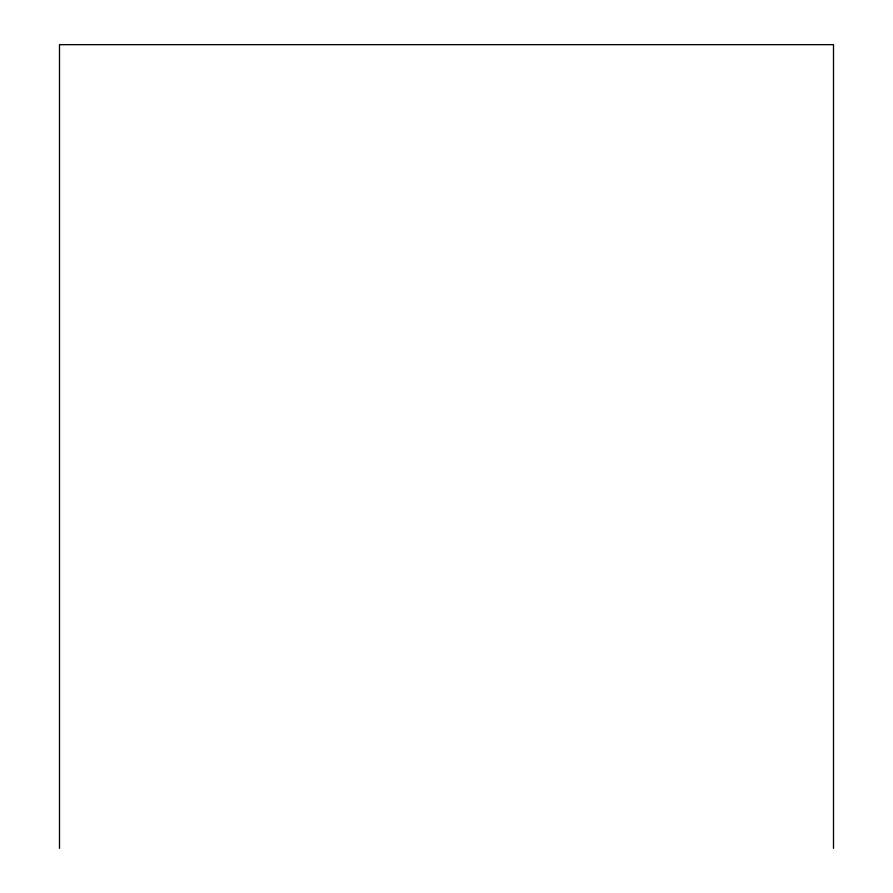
<?xml version="1.0" encoding="UTF-8"?>
<svg xmlns="http://www.w3.org/2000/svg" width="893" height="893" viewBox="0 0 893 893"><rect width="100%" height="100%" fill="white"/><g stroke="black" fill="none" stroke-linecap="round" stroke-linejoin="round"><path stroke-width="1.34" d="M833.504 848.35L833.504 44.65L59.496 44.65L59.496 848.35"/></g></svg>
